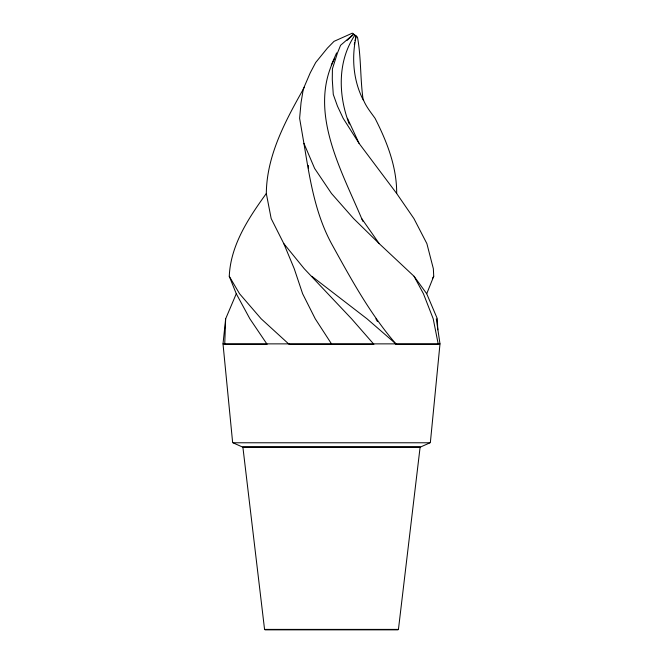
<?xml version="1.0" encoding="UTF-8"?>
<svg xmlns="http://www.w3.org/2000/svg" width="663" height="663" viewBox="0 0 663 663"><rect width="100%" height="100%" fill="white"/><g stroke="black" fill="none" stroke-linecap="round" stroke-linejoin="round"><path stroke-width="0.99" d="M266.319 193.497L271.167 218.558L283.805 243.619L304.209 268.681L351.589 318.812L373.899 344.321L289.101 344.321L261.181 318.812L239.558 293.75L229.265 276.289C230.591 245.078 248.584 218.036 266.319 193.497C266.675 154.927 285.91 120.028 304.383 87.259M236.277 293.75L249.885 318.812L267.123 344.321L224.724 344.321L225.652 318.812L236.277 293.75L229.265 276.289M303.927 143.374C309.621 177.667 314.718 212.583 331.5 243.619C350.71 278.377 369.838 313.682 395.902 343.873L395.877 344.321L438.276 344.321L433.212 318.812L423.442 293.75L414.06 276.289L379.195 243.619L353.586 218.558L331.5 193.497L314.627 168.435L303.927 143.374L299.618 118.304L301.052 102.583L303.339 88.9L310.226 72.872L315.704 62.513L327.389 48.134L334.019 41.355L352.343 33.15L357.49 37.12C361.194 57.507 360.166 78.242 363.001 98.754C365.537 105.956 370.65 112.105 375.059 118.304C386.968 141.741 396.847 166.819 396.681 193.497L413.919 218.558L426.881 243.619L433.345 268.681L433.735 276.289L426.723 293.75L437.348 318.812L437.771 329.834M430.403 442.146L439.992 343.873L436.295 318.812M232.597 442.146L223.008 343.873L225.652 318.812M420.044 447.716L398.438 629.402L264.562 629.402L242.956 447.716M356.205 36.125C351.44 57.424 353.197 80.347 363.2 99.939M354.282 44.429L354.672 42.556M355.053 40.675L356.031 35.993M331.276 65.107L336.613 52.907M334.525 58.725C307.814 111.384 341.196 169.902 361.666 218.558L362.901 221.343M354.912 35.131C337.243 61.178 338.221 95.638 349.277 124.089M432.707 278.029L433.735 276.289M346.956 40.451L353.802 34.277M353.628 34.145L340.583 45.275L337.351 53.297L332.42 68.853L332.279 79.436L333.274 94.419L337.459 106.121L343.169 118.304L359.073 143.374L396.681 193.497M429.922 442.843L420.533 447.011L242.467 447.011L233.078 442.843M223.008 343.873L224.682 343.873M225.113 343.873L289.085 343.873M289.466 343.873L373.534 343.873M373.915 343.873L437.887 343.873M438.318 343.873L439.992 343.873M232.962 442.776L430.038 442.776M242.575 447.077L420.425 447.077M265.026 629.85L397.974 629.85M311.825 276.289L367.02 318.812L395.902 343.873M414.06 276.289L426.723 293.75M361.666 218.558L379.195 243.619M331.5 343.873L315.248 318.812L302.626 293.75L294.223 268.681L283.805 243.619M375.888 318.812L377.429 321.497M347.445 118.304L359.073 143.374M308.345 165.427L308.444 168.435"/></g></svg>
